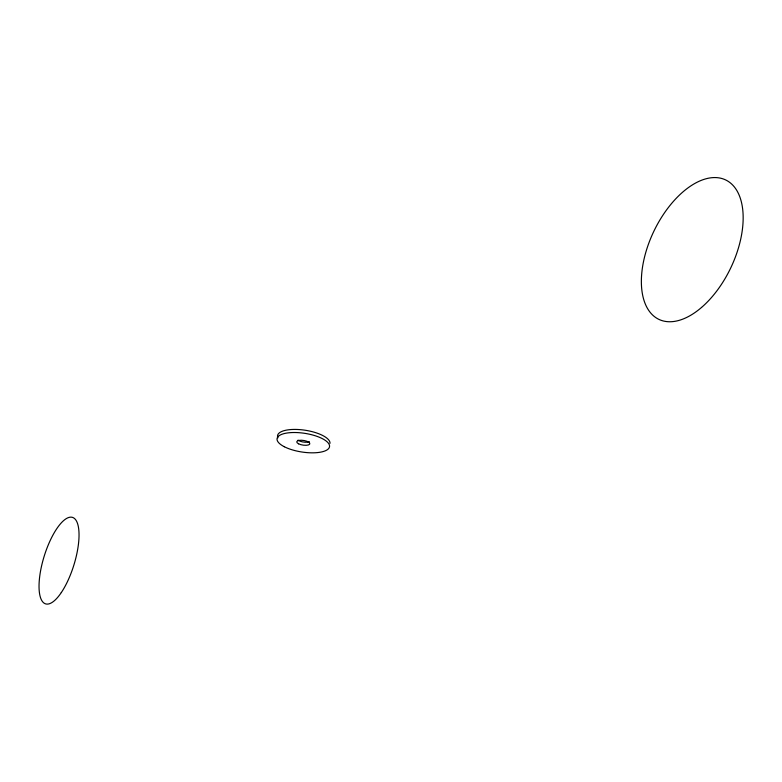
<?xml version="1.0" encoding="UTF-8"?>
<svg xmlns="http://www.w3.org/2000/svg" width="782" height="782" viewBox="0 0 782 782"><rect width="100%" height="100%" fill="white"/><g stroke="black" fill="none" stroke-linecap="round" stroke-linejoin="round"><path stroke-width="1.17" d="M277.923 437.842A26.52 9.482 8.7 0 1 301.754 429.797A26.52 9.482 8.7 0 1 330.014 443.326M309.389 441.693A6.627 2.366 8.7 0 1 298.04 440.139M61.309 592.551A45.288 15.493 -72.7 0 0 75.092 519.082A45.288 15.493 -72.7 0 0 40.693 570.205A45.288 15.493 -72.7 0 0 61.309 592.551M701.542 307.443A77.301 42.59 -64.4 0 0 730.935 183.399A77.301 42.59 -64.4 0 0 644.29 258.07A77.301 42.59 -64.4 0 0 701.542 307.443M284.316 446.737A26.529 9.443 8.7 0 0 328.508 448.712A26.529 9.443 8.7 0 0 297.062 432.573A26.529 9.443 8.7 0 0 284.316 446.737M298.577 443.814A6.637 2.366 8.7 0 0 309.604 444.274A6.637 2.366 8.7 0 0 301.666 440.256A6.637 2.366 8.7 0 0 298.577 443.814"/></g></svg>
